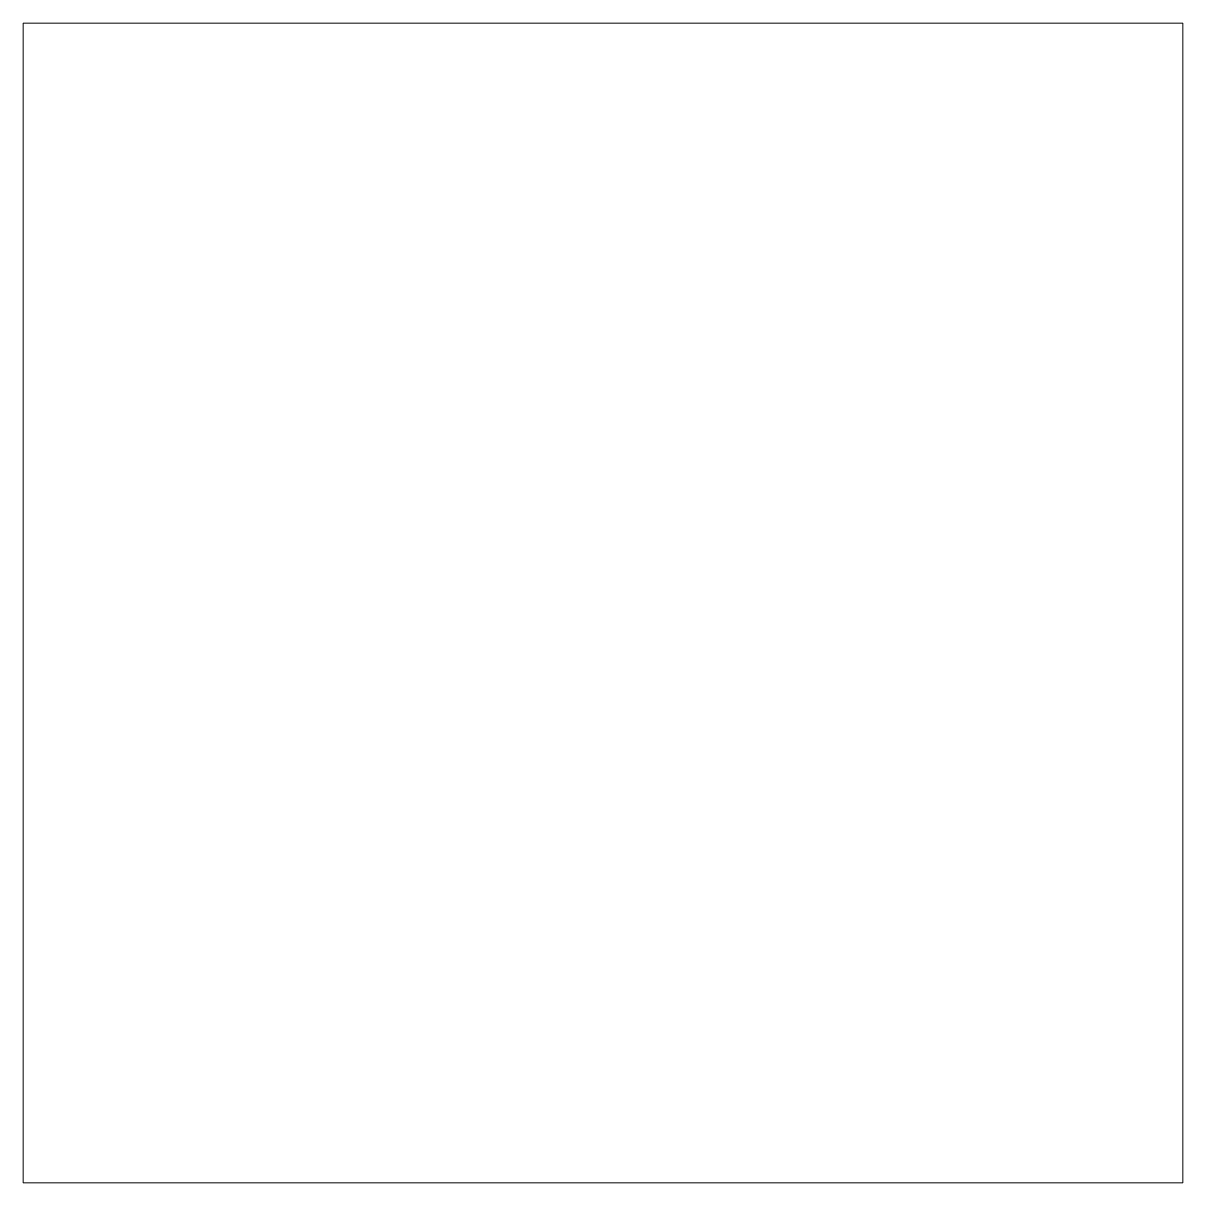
# Model space of a CAD drawing. Header units: millimetres. Extents: x -307.6 to -257.6, y 39.9 to 89.9.
import ezdxf

# ---------------------------------------------------------------- set-up
doc = ezdxf.new("R2010")
doc.units = ezdxf.units.MM
doc.header["$MEASUREMENT"] = 0
doc.layers.add('Ebene 2', color=7, linetype='Continuous')

msp = doc.modelspace()

# ---------------------------------------------------------------- linework, layer by layer
at = {"layer": 'Ebene 2', "lineweight": 5}
msp.add_lwpolyline([(-307.609, 39.8954), (-257.609, 39.8954), (-257.609, 89.8954), (-307.609, 89.8954), (-307.609, 39.8954)], close=True, dxfattribs=at)

doc.saveas('drawing.dxf')
